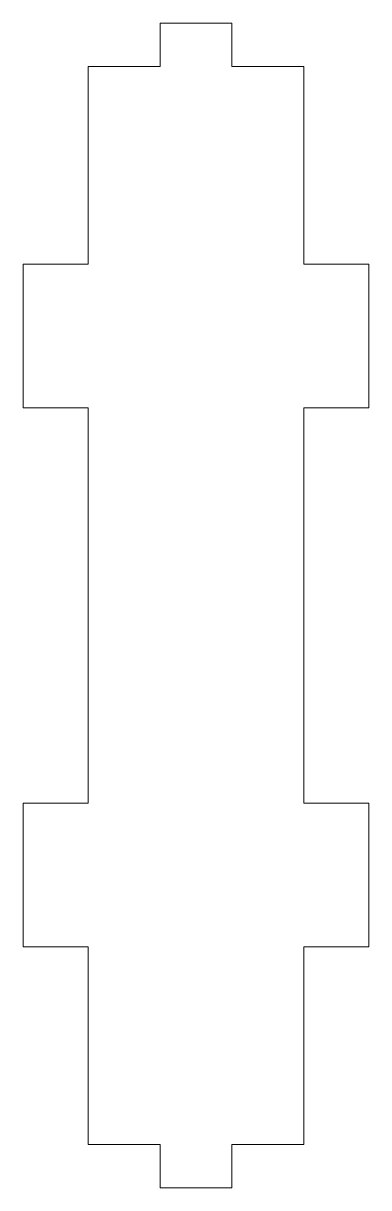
# Model space of a CAD drawing. Header units: millimetres. Extents: x -12 to 12, y -40.5 to 40.5.
import ezdxf

# ---------------------------------------------------------------- set-up
doc = ezdxf.new("R2010")
doc.units = ezdxf.units.MM
doc.layers.get('0').update_dxf_attribs({"linetype": 'CONTINUOUS', "lineweight": 0})

msp = doc.modelspace()

# ---------------------------------------------------------------- linework, layer by layer
for p, q in [((-2.5, 37.5), (-2.5, 40.5)), ((-2.5, 40.5), (2.5, 40.5)), ((2.5, 40.5), (2.5, 37.5)), ((-7.5, 23.75), (-7.5, 37.5)), ((-7.5, 37.5), (-2.5, 37.5)), ((2.5, 37.5), (7.5, 37.5)), ((7.5, 37.5), (7.5, 23.75)), ((-12, 13.75), (-12, 23.75)), ((-12, 23.75), (-7.5, 23.75)), ((7.5, 23.75), (12, 23.75)), ((12, 23.75), (12, 13.75)), ((-7.5, 13.75), (-12, 13.75)), ((-7.5, -13.75), (-7.5, 13.75)), ((12, 13.75), (7.5, 13.75)), ((7.5, 13.75), (7.5, -13.75)), ((-12, -23.75), (-12, -13.75)), ((-12, -13.75), (-7.5, -13.75)), ((7.5, -13.75), (12, -13.75)), ((12, -13.75), (12, -23.75)), ((-7.5, -23.75), (-12, -23.75)), ((-7.5, -37.5), (-7.5, -23.75)), ((12, -23.75), (7.5, -23.75)), ((7.5, -23.75), (7.5, -37.5)), ((-2.5, -37.5), (-7.5, -37.5)), ((-2.5, -40.5), (-2.5, -37.5)), ((7.5, -37.5), (2.5, -37.5)), ((2.5, -37.5), (2.5, -40.5)), ((2.5, -40.5), (-2.5, -40.5))]:
    msp.add_line(p, q)

doc.saveas('drawing.dxf')
